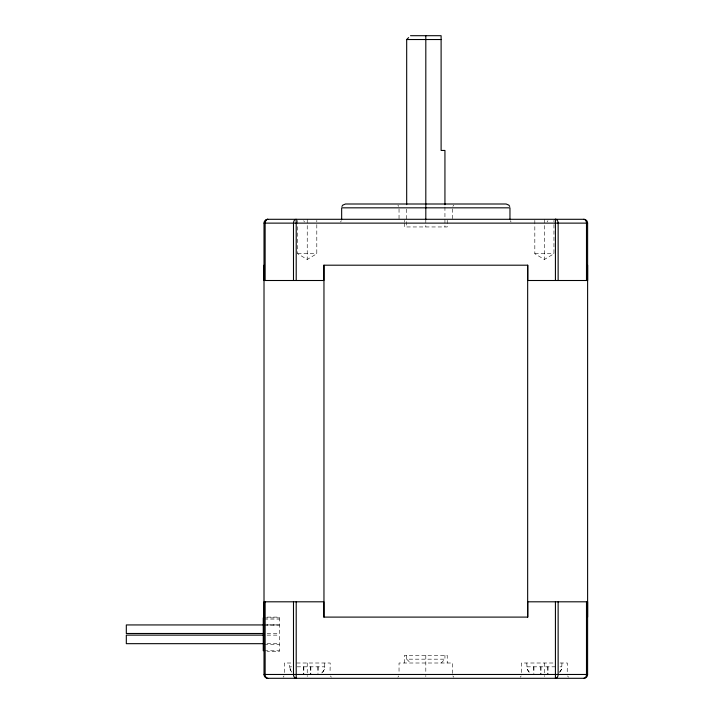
<?xml version="1.0" encoding="UTF-8"?>
<svg xmlns="http://www.w3.org/2000/svg" width="714" height="714" viewBox="0 0 714 714"><rect width="100%" height="100%" fill="white"/><g stroke="black" fill="none" stroke-linecap="round" stroke-linejoin="round"><path stroke-width="0.54" stroke-dasharray="3.57 2.68" d="M404.392 663.003L404.392 655.354L447.232 655.354L447.232 663.003M404.392 223.125L404.392 226.954L447.232 226.954L447.232 220.26M526.789 663.003L527.119 669.045L529.922 672.999M561.98 663.003L561.65 669.045L559.437 672.401M284.413 672.561L284.288 663.003L291.607 663.003M521.568 672.561L521.434 663.003L554.01 663.003M452.872 206.373L453.738 205.088M284.002 675.926L283.137 677.211M398.751 675.926L397.885 677.211M521.149 675.926L520.283 677.211M340.542 222.009L341.39 220.706M547.094 222L547.941 220.706M322.594 672.231L324.299 669.643L324.834 663.003M559.74 672.231L561.445 669.643L561.98 666.822L560.017 666.822M321.702 672.999L323.442 671.222L324.834 666.822L296.149 666.822M441.109 663.003L444.938 659.174L444.938 655.354M297.676 220.376L297.676 253.729L307.234 259.468L316.802 253.729L316.802 220.376M534.822 220.376L534.822 253.729L544.389 259.468L553.948 253.729L553.948 220.376M297.676 253.729L316.802 253.729M534.822 253.729L553.948 253.729M267.295 617.101L279.317 617.101L279.317 651.525L267.295 651.525M264.323 617.896L279.317 617.896M264.323 619.074L279.317 619.074M264.323 624.348L279.317 624.348M267.116 624.937L279.317 624.937M264.323 625.402L279.317 625.402M267.116 633.496L279.317 633.496M267.116 635.13L279.317 635.13M267.116 643.689L279.317 643.689M264.323 644.34L279.317 644.34M264.323 650.793L279.317 650.793M406.685 655.354L406.685 659.174L444.938 659.174M296.694 663.003L330.189 663.003L330.055 672.561M560.017 663.003L567.335 663.003L567.211 672.561M291.607 666.822L289.643 666.822L289.643 663.003M555.474 666.822L526.789 666.822L527.325 669.643L529.029 672.231M406.685 659.174L410.514 663.003M397.885 205.088L398.751 206.373M568.487 677.211L567.621 675.926M453.738 677.211L452.872 675.926M331.341 677.211L330.475 675.926M510.233 220.706L511.081 222.009M303.682 220.706L304.53 222M291.883 672.231L290.179 669.643L289.643 666.822L291.026 671.222M547.995 666.822L547.995 674.471M547.781 666.822L547.781 674.471M544.389 219.296L544.389 259.468M544.389 663.003L544.389 673.436M544.389 675.524L544.389 676.569M540.989 666.822L540.989 674.471M540.775 666.822L540.775 674.471M533.956 666.822L533.956 673.32M533.296 666.822L533.296 673.213M452.587 208.872L452.587 219.296M452.587 673.436L452.587 663.003L399.037 663.003L399.037 673.436M444.938 206.998L444.938 226.954M425.812 219.296L425.812 226.954M425.812 655.354L425.812 673.436M425.812 675.524L425.812 676.569M406.685 209.104L406.685 226.954M404.392 220.26L404.392 222.17M399.037 208.872L399.037 219.296M318.328 666.822L318.328 673.213M317.668 666.822L317.668 673.32M310.849 666.822L310.849 674.471M310.635 666.822L310.635 674.471M307.234 219.296L307.234 259.468M307.234 663.003L307.234 673.436M307.234 675.524L307.234 676.569M303.843 666.822L303.843 674.471M303.628 666.822L303.628 674.471"/><path stroke-width="1.07" d="M341.935 206.417L342.782 205.123L345.487 203.999L506.137 203.999L508.841 205.123L509.689 206.417M406.685 204.641L406.685 39.529L408.595 37.61M410.514 35.7L441.109 35.7L441.109 150.449L444.938 150.449L444.938 204.775M406.685 39.529L441.109 39.529M265.135 280.504L265.135 223.125A3.829 2.704 90 0 1 267.839 219.296A3.829 3.829 0 0 0 264.01 223.125L264.01 280.504L323.844 280.504L323.844 265.197L527.78 265.197L527.78 280.504L587.613 280.504L587.613 223.125A3.829 3.829 0 0 0 583.784 219.296L267.839 219.296A3.829 2.704 -90 0 0 265.572 221.028M264.028 223.125L587.595 223.125M264.01 265.197L264.01 617.101M587.613 265.197L587.613 617.101M263.796 624.937L126.316 624.937L126.316 633.479L263.796 633.496M263.796 635.13L126.316 635.13L126.316 643.671L263.796 643.689M264.028 674.471L587.595 674.471L587.613 601.804L527.78 601.804L527.78 617.101L323.844 617.101L323.844 601.804L264.01 601.804L264.01 674.471A3.829 3.829 0 0 0 267.839 678.3L583.784 678.3A3.829 3.829 0 0 0 587.613 674.471M586.489 280.504L586.489 223.125A3.829 2.704 -90 0 0 583.784 219.296M586.489 601.804L586.489 674.471A3.829 2.704 -90 0 1 583.784 678.3M558.134 280.504L558.134 223.125A3.829 2.704 90 0 0 555.421 219.296A3.829 2.704 -90 0 1 556.42 219.573M558.134 601.804L558.134 674.471A3.829 2.704 -90 0 1 555.421 678.3L555.421 601.804M555.421 219.314L555.421 280.504M527.664 265.197L527.664 617.101M509.966 219.296L509.966 207.828L341.658 207.828L341.658 219.296M425.812 35.7L425.812 219.644M323.96 265.197L323.96 617.101M296.203 280.504L296.203 219.314A3.829 2.704 -90 0 0 293.49 223.125L293.49 280.504M296.203 601.804L296.203 678.282A3.829 2.704 -90 0 1 293.49 674.471L293.49 601.804M265.135 601.804L265.135 674.471A3.829 2.704 -90 0 0 267.839 678.3M263.252 617.896L263.252 650.793"/></g></svg>
